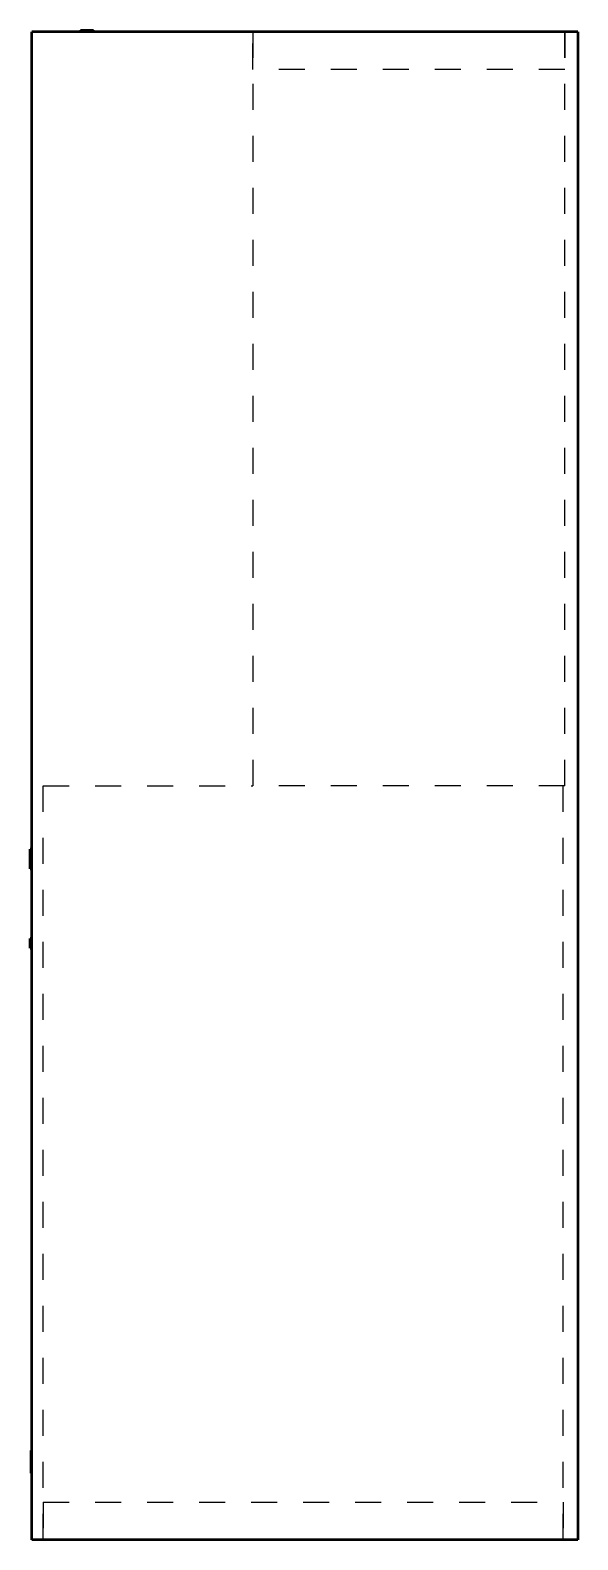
# Model space of a CAD drawing. Header units: inches. Extents: x -10.6 to 10.5, y 0 to 58.1.
import ezdxf

# ---------------------------------------------------------------- set-up
doc = ezdxf.new("R2010")
doc.units = ezdxf.units.IN
doc.header["$MEASUREMENT"] = 0
doc.linetypes.add('Dashed', pattern=[2, 1, -1])
doc.layers.add('AM_0', color=7, linetype='Continuous', lineweight=50)
doc.layers.add('AM_9', color=6, linetype='Dashed', lineweight=25)

# ---------------------------------------------------------------- blocks, each defined once
blk = doc.blocks.new('1_AMST48CU14_PART8_0_in_AMST48CU14_2')
at = {"layer": 'AM_9'}
for p, q in [((-2, 58), (-2, 29)), ((10, 29), (10, 58)), ((10, 29), (-2, 29))]:
    blk.add_line(p, q, dxfattribs=at)
blk = doc.blocks.new('2_AMST48CU14_PART7_0_in_AMST48CU14_2')
at = {"layer": 'AM_9'}
for p, q in [((-10.0625, 29), (-2, 29)), ((-10.0625, 0), (-10.0625, 29)), ((9.9375, 0), (9.9375, 29))]:
    blk.add_line(p, q, dxfattribs=at)
blk = doc.blocks.new('3_AMST48CU14_PART6_0_in_AMST48CU14_2')
at = {"layer": 'AM_0'}
for p, q in [((-8.625, 58.0625), (-8.625, 58)), ((-8.625, 58.0625), (-8.125, 58.0625)), ((-8.125, 58), (-8.125, 58.0625))]:
    blk.add_line(p, q, dxfattribs=at)
blk = doc.blocks.new('4_AMST48CU14_PART5_0_in_AMST48CU14_2')
at = {"layer": 'AM_0'}
for p, q in [((-10.5625, 25.8125), (-10.5625, 26.5625)), ((-10.5, 26.5625), (-10.5625, 26.5625)), ((-10.5625, 25.8125), (-10.5, 25.8125))]:
    blk.add_line(p, q, dxfattribs=at)
blk = doc.blocks.new('5_AMST48CU14_PART4_0_in_AMST48CU14_2')
at = {"layer": 'AM_0'}
for p, q in [((-10.5625, 22.75), (-10.5625, 23.125)), ((-10.5, 23.125), (-10.5625, 23.125)), ((-10.5625, 22.75), (-10.5, 22.75))]:
    blk.add_line(p, q, dxfattribs=at)
blk = doc.blocks.new('6_AMST48CU14_PART3_0_in_AMST48CU14_2')
at = {"layer": 'AM_0'}
for q in [(-10.53125, 2.6875), (-10.5, 2.5625)]:
    blk.add_line((-10.53125, 2.5625), q, dxfattribs=at)
at = {"layer": 'AM_9'}
blk.add_line((-10.5, 3.3125), (-10.53125, 3.3125), dxfattribs=at)
blk = doc.blocks.new('7_AMST48CU14_PART2_0_in_AMST48CU14_2')
at = {"layer": 'AM_0'}
for p, q in [((-10.53125, 2.6875), (-10.53125, 3.4375)), ((-10.5, 3.4375), (-10.53125, 3.4375)), ((-10.53125, 2.6875), (-10.5, 2.6875))]:
    blk.add_line(p, q, dxfattribs=at)
blk = doc.blocks.new('8_AMST48CU14_PART1_0_in_AMST48CU14_2')
at = {"layer": 'AM_0'}
for p, q in [((-10.5, 0), (-10.5, 58)), ((10.5, 58), (-10.5, 58)), ((10.5, 58), (10.5, 0)), ((10.5, 0), (-10.5, 0))]:
    blk.add_line(p, q, dxfattribs=at)
at = {"layer": 'AM_9'}
for p, q in [((-2, 56.55), (-2, 58)), ((10, 58), (10, 56.55)), ((10, 56.55), (-2, 56.55)), ((-10.0625, 1.45), (-10.0625, 0)), ((-10.0625, 1.45), (9.9375, 1.45)), ((9.9375, 1.45), (9.9375, 0))]:
    blk.add_line(p, q, dxfattribs=at)

msp = doc.modelspace()

# ---------------------------------------------------------------- block references
for name in ['8_AMST48CU14_PART1_0_in_AMST48CU14_2', '3_AMST48CU14_PART6_0_in_AMST48CU14_2', '1_AMST48CU14_PART8_0_in_AMST48CU14_2', '2_AMST48CU14_PART7_0_in_AMST48CU14_2', '4_AMST48CU14_PART5_0_in_AMST48CU14_2', '5_AMST48CU14_PART4_0_in_AMST48CU14_2', '7_AMST48CU14_PART2_0_in_AMST48CU14_2', '6_AMST48CU14_PART3_0_in_AMST48CU14_2']:
    msp.add_blockref(name, (0, 0))

doc.saveas('drawing.dxf')
